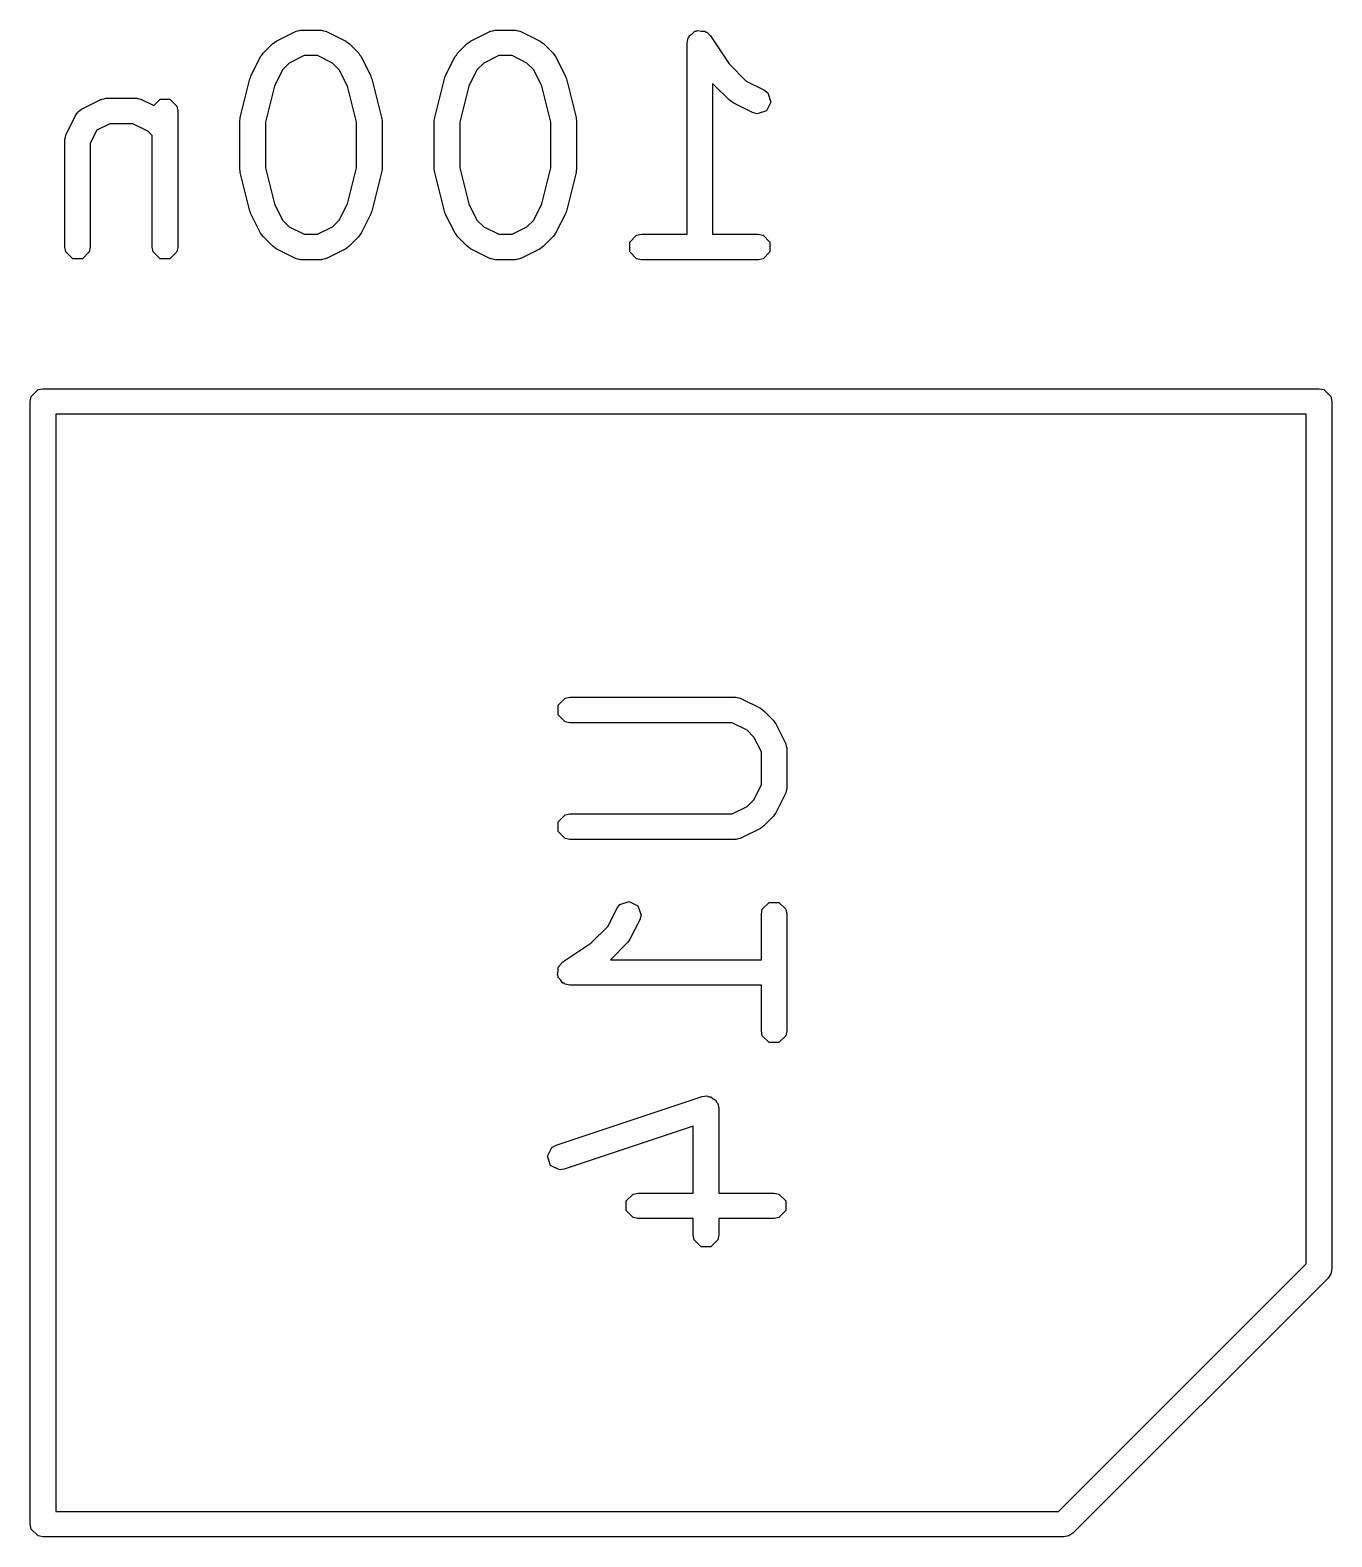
# Model space of a CAD drawing. Header units: inches. Extents: x 0.38 to 5.39, y 0.07 to 3.28.
# Drawn here: x 4.7337 to 4.9345, y 1.9626 to 2.1951 of the extents above; entities that cross this region are included whole.
import ezdxf

# ---------------------------------------------------------------- set-up
doc = ezdxf.new("R2010")
doc.units = ezdxf.units.IN
doc.header["$MEASUREMENT"] = 0
doc.layers.add('BLACK', color=250, linetype='CONTINUOUS')

msp = doc.modelspace()

# ---------------------------------------------------------------- linework, layer by layer
at = {"layer": 'BLACK', "linetype": 'CONTINUOUS'}
for p, q in [((4.77163, 2.19341), (4.77463, 2.19491)), ((4.77463, 2.19491), (4.77472, 2.19494)), ((4.77472, 2.19494), (4.77475, 2.19497)), ((4.77475, 2.19497), (4.77506, 2.19503)), ((4.77506, 2.19503), (4.77537, 2.19512)), ((4.77537, 2.19512), (4.77541, 2.1951)), ((4.77541, 2.1951), (4.77551, 2.19512)), ((4.77551, 2.19512), (4.77851, 2.19512)), ((4.77851, 2.19512), (4.7786, 2.1951)), ((4.7786, 2.1951), (4.77865, 2.19512)), ((4.77865, 2.19512), (4.77895, 2.19503)), ((4.77895, 2.19503), (4.77926, 2.19497)), ((4.77926, 2.19497), (4.77929, 2.19494)), ((4.77929, 2.19494), (4.77939, 2.19491)), ((4.77939, 2.19491), (4.78239, 2.19341)), ((4.80162, 2.19341), (4.80462, 2.19491)), ((4.80462, 2.19491), (4.80472, 2.19494)), ((4.80472, 2.19494), (4.80475, 2.19497)), ((4.80475, 2.19497), (4.80506, 2.19503)), ((4.80506, 2.19503), (4.80536, 2.19512)), ((4.80536, 2.19512), (4.80541, 2.1951)), ((4.80541, 2.1951), (4.8055, 2.19512)), ((4.8055, 2.19512), (4.8085, 2.19512)), ((4.8085, 2.19512), (4.8086, 2.1951)), ((4.8086, 2.1951), (4.80864, 2.19512)), ((4.80864, 2.19512), (4.80895, 2.19503)), ((4.80895, 2.19503), (4.80926, 2.19497)), ((4.80926, 2.19497), (4.80929, 2.19494)), ((4.80929, 2.19494), (4.80938, 2.19491)), ((4.80938, 2.19491), (4.81238, 2.19341)), ((4.83584, 2.19457), (4.83625, 2.19497)), ((4.83625, 2.19497), (4.83645, 2.19497)), ((4.83645, 2.19497), (4.83662, 2.19508)), ((4.83662, 2.19508), (4.83718, 2.19497)), ((4.83718, 2.19497), (4.83775, 2.19497)), ((4.83775, 2.19497), (4.8379, 2.19483)), ((4.8379, 2.19483), (4.8381, 2.19479)), ((4.8381, 2.19479), (4.83864, 2.19425)), ((4.76962, 2.19155), (4.77112, 2.19305)), ((4.77112, 2.19305), (4.77138, 2.19322)), ((4.77138, 2.19322), (4.77163, 2.19341)), ((4.78239, 2.19341), (4.78264, 2.19322)), ((4.78264, 2.19322), (4.7829, 2.19305)), ((4.7829, 2.19305), (4.7844, 2.19155)), ((4.79961, 2.19155), (4.80111, 2.19305)), ((4.80111, 2.19305), (4.80138, 2.19322)), ((4.80138, 2.19322), (4.80162, 2.19341)), ((4.81238, 2.19341), (4.81263, 2.19322)), ((4.81263, 2.19322), (4.8129, 2.19305)), ((4.8129, 2.19305), (4.8144, 2.19155)), ((4.83503, 2.19315), (4.83518, 2.19391)), ((4.83503, 2.16363), (4.83503, 2.19315)), ((4.83518, 2.19391), (4.83533, 2.19405)), ((4.83533, 2.19405), (4.83536, 2.19425)), ((4.83536, 2.19425), (4.83584, 2.19457)), ((4.83864, 2.19425), (4.84153, 2.18991)), ((4.76775, 2.18803), (4.76925, 2.19103)), ((4.76925, 2.19103), (4.76944, 2.19128)), ((4.76944, 2.19128), (4.76962, 2.19155)), ((4.77367, 2.19004), (4.77263, 2.18899)), ((4.77597, 2.19119), (4.77367, 2.19004)), ((4.77804, 2.19119), (4.77597, 2.19119)), ((4.78034, 2.19004), (4.77804, 2.19119)), ((4.78139, 2.18899), (4.78034, 2.19004)), ((4.7844, 2.19155), (4.78457, 2.19128)), ((4.78457, 2.19128), (4.78477, 2.19103)), ((4.78477, 2.19103), (4.78627, 2.18803)), ((4.79774, 2.18803), (4.79924, 2.19103)), ((4.79924, 2.19103), (4.79944, 2.19128)), ((4.79944, 2.19128), (4.79961, 2.19155)), ((4.80367, 2.19004), (4.80262, 2.18899)), ((4.80597, 2.19119), (4.80367, 2.19004)), ((4.80804, 2.19119), (4.80597, 2.19119)), ((4.81034, 2.19004), (4.80804, 2.19119)), ((4.81139, 2.18899), (4.81034, 2.19004)), ((4.8144, 2.19155), (4.81457, 2.19128)), ((4.81457, 2.19128), (4.81476, 2.19103)), ((4.81476, 2.19103), (4.81626, 2.18803)), ((4.7676, 2.18763), (4.76769, 2.18783)), ((4.76769, 2.18783), (4.76775, 2.18803)), ((4.77263, 2.18899), (4.77137, 2.18647)), ((4.78265, 2.18647), (4.78139, 2.18899)), ((4.78627, 2.18803), (4.78632, 2.18783)), ((4.78632, 2.18783), (4.78642, 2.18763)), ((4.7976, 2.18763), (4.79769, 2.18783)), ((4.79769, 2.18783), (4.79774, 2.18803)), ((4.80262, 2.18899), (4.80136, 2.18647)), ((4.81265, 2.18647), (4.81139, 2.18899)), ((4.81626, 2.18803), (4.81632, 2.18783)), ((4.81632, 2.18783), (4.81641, 2.18763)), ((4.84153, 2.18991), (4.84417, 2.18727)), ((4.7661, 2.18163), (4.7676, 2.18763)), ((4.77137, 2.18647), (4.76998, 2.18091)), ((4.78404, 2.18091), (4.78265, 2.18647)), ((4.78642, 2.18763), (4.78792, 2.18163)), ((4.7961, 2.18163), (4.7976, 2.18763)), ((4.80136, 2.18647), (4.79997, 2.18091)), ((4.81403, 2.18091), (4.81265, 2.18647)), ((4.81641, 2.18763), (4.81791, 2.18163)), ((4.84161, 2.18426), (4.83897, 2.1869)), ((4.83897, 2.1869), (4.83897, 2.16363)), ((4.84417, 2.18727), (4.84688, 2.18592)), ((4.84688, 2.18592), (4.84749, 2.18544)), ((4.84749, 2.18544), (4.84796, 2.18402)), ((4.74163, 2.18292), (4.74463, 2.18442)), ((4.74463, 2.18442), (4.74473, 2.18444)), ((4.74473, 2.18444), (4.74476, 2.18447)), ((4.74476, 2.18447), (4.74507, 2.18454)), ((4.74507, 2.18454), (4.74537, 2.18462)), ((4.74537, 2.18462), (4.74542, 2.1846)), ((4.74542, 2.1846), (4.74551, 2.18462)), ((4.74551, 2.18462), (4.75001, 2.18462)), ((4.75001, 2.18462), (4.75011, 2.1846)), ((4.75011, 2.1846), (4.75015, 2.18462)), ((4.75015, 2.18462), (4.75045, 2.18454)), ((4.75045, 2.18454), (4.75076, 2.18447)), ((4.75076, 2.18447), (4.7508, 2.18444)), ((4.7508, 2.18444), (4.75089, 2.18442)), ((4.75089, 2.18442), (4.75276, 2.18348)), ((4.75276, 2.18348), (4.75376, 2.18447)), ((4.75376, 2.18447), (4.75526, 2.18447)), ((4.75526, 2.18447), (4.75633, 2.18341)), ((4.75633, 2.18341), (4.75648, 2.18266)), ((4.84187, 2.18409), (4.84161, 2.18426)), ((4.84212, 2.18389), (4.84187, 2.18409)), ((4.84512, 2.18239), (4.84212, 2.18389)), ((4.84796, 2.18402), (4.84729, 2.18267)), ((4.73925, 2.17904), (4.74075, 2.18204)), ((4.74075, 2.18204), (4.74099, 2.18235)), ((4.74099, 2.18235), (4.74102, 2.18244)), ((4.74102, 2.18244), (4.74114, 2.18253)), ((4.74114, 2.18253), (4.74122, 2.18264)), ((4.74122, 2.18264), (4.74132, 2.18268)), ((4.74132, 2.18268), (4.74163, 2.18292)), ((4.75648, 2.18266), (4.75648, 2.16166)), ((4.76604, 2.18116), (4.76609, 2.18139)), ((4.76604, 2.17366), (4.76604, 2.18116)), ((4.76609, 2.18139), (4.7661, 2.18163)), ((4.76998, 2.18091), (4.76998, 2.1739)), ((4.78404, 2.1739), (4.78404, 2.18091)), ((4.78792, 2.18163), (4.78793, 2.18139)), ((4.78793, 2.18139), (4.78798, 2.18116)), ((4.78798, 2.18116), (4.78798, 2.17366)), ((4.79604, 2.18116), (4.79608, 2.18139)), ((4.79604, 2.17366), (4.79604, 2.18116)), ((4.79608, 2.18139), (4.7961, 2.18163)), ((4.79997, 2.18091), (4.79997, 2.1739)), ((4.81403, 2.1739), (4.81403, 2.18091)), ((4.81791, 2.18163), (4.81792, 2.18139)), ((4.81792, 2.18139), (4.81797, 2.18116)), ((4.81797, 2.18116), (4.81797, 2.17366)), ((4.84586, 2.18219), (4.84512, 2.18239)), ((4.84729, 2.18267), (4.84586, 2.18219)), ((4.73905, 2.1783), (4.73913, 2.1786)), ((4.73913, 2.1786), (4.73919, 2.17891)), ((4.73919, 2.17891), (4.73923, 2.17894)), ((4.73923, 2.17894), (4.73925, 2.17904)), ((4.74398, 2.17969), (4.74298, 2.17769)), ((4.74598, 2.18069), (4.74398, 2.17969)), ((4.74955, 2.18069), (4.74598, 2.18069)), ((4.75184, 2.17954), (4.74955, 2.18069)), ((4.75254, 2.17884), (4.75184, 2.17954)), ((4.75254, 2.16166), (4.75254, 2.17884)), ((4.73904, 2.17816), (4.73906, 2.17825)), ((4.73904, 2.16166), (4.73904, 2.17816)), ((4.73906, 2.17825), (4.73905, 2.1783)), ((4.74298, 2.17769), (4.74298, 2.16166)), ((4.76998, 2.1739), (4.77137, 2.16834)), ((4.78265, 2.16834), (4.78404, 2.1739)), ((4.79997, 2.1739), (4.80136, 2.16834)), ((4.81265, 2.16834), (4.81403, 2.1739)), ((4.76609, 2.17342), (4.76604, 2.17366)), ((4.7661, 2.17318), (4.76609, 2.17342)), ((4.7676, 2.16718), (4.7661, 2.17318)), ((4.78792, 2.17318), (4.78642, 2.16718)), ((4.78793, 2.17342), (4.78792, 2.17318)), ((4.78798, 2.17366), (4.78793, 2.17342)), ((4.79608, 2.17342), (4.79604, 2.17366)), ((4.7961, 2.17318), (4.79608, 2.17342)), ((4.7976, 2.16718), (4.7961, 2.17318)), ((4.81791, 2.17318), (4.81641, 2.16718)), ((4.81792, 2.17342), (4.81791, 2.17318)), ((4.81797, 2.17366), (4.81792, 2.17342)), ((4.76769, 2.16698), (4.7676, 2.16718)), ((4.76775, 2.16678), (4.76769, 2.16698)), ((4.76925, 2.16378), (4.76775, 2.16678)), ((4.77137, 2.16834), (4.77263, 2.16582)), ((4.78139, 2.16582), (4.78265, 2.16834)), ((4.78627, 2.16678), (4.78477, 2.16378)), ((4.78632, 2.16698), (4.78627, 2.16678)), ((4.78642, 2.16718), (4.78632, 2.16698)), ((4.79769, 2.16698), (4.7976, 2.16718)), ((4.79774, 2.16678), (4.79769, 2.16698)), ((4.79924, 2.16378), (4.79774, 2.16678)), ((4.80136, 2.16834), (4.80262, 2.16582)), ((4.81139, 2.16582), (4.81265, 2.16834)), ((4.81626, 2.16678), (4.81476, 2.16378)), ((4.81632, 2.16698), (4.81626, 2.16678)), ((4.81641, 2.16718), (4.81632, 2.16698)), ((4.77263, 2.16582), (4.77367, 2.16478)), ((4.77367, 2.16478), (4.77597, 2.16363)), ((4.77804, 2.16363), (4.78034, 2.16478)), ((4.78034, 2.16478), (4.78139, 2.16582)), ((4.80262, 2.16582), (4.80367, 2.16478)), ((4.80367, 2.16478), (4.80597, 2.16363)), ((4.80804, 2.16363), (4.81034, 2.16478)), ((4.81034, 2.16478), (4.81139, 2.16582)), ((4.76944, 2.16353), (4.76925, 2.16378)), ((4.76962, 2.16327), (4.76944, 2.16353)), ((4.77112, 2.16177), (4.76962, 2.16327)), ((4.77597, 2.16363), (4.77804, 2.16363)), ((4.7844, 2.16327), (4.7829, 2.16177)), ((4.78457, 2.16353), (4.7844, 2.16327)), ((4.78477, 2.16378), (4.78457, 2.16353)), ((4.79944, 2.16353), (4.79924, 2.16378)), ((4.79961, 2.16327), (4.79944, 2.16353)), ((4.80111, 2.16177), (4.79961, 2.16327)), ((4.80597, 2.16363), (4.80804, 2.16363)), ((4.8144, 2.16327), (4.8129, 2.16177)), ((4.81457, 2.16353), (4.8144, 2.16327)), ((4.81476, 2.16378), (4.81457, 2.16353)), ((4.82618, 2.16241), (4.82725, 2.16348)), ((4.82618, 2.1609), (4.82618, 2.16241)), ((4.82725, 2.16348), (4.828, 2.16363)), ((4.828, 2.16363), (4.83503, 2.16363)), ((4.83897, 2.16363), (4.846, 2.16363)), ((4.846, 2.16363), (4.84675, 2.16348)), ((4.84675, 2.16348), (4.84782, 2.16241)), ((4.84782, 2.16241), (4.84782, 2.1609)), ((4.73919, 2.1609), (4.73904, 2.16166)), ((4.74026, 2.15984), (4.73919, 2.1609)), ((4.74177, 2.15984), (4.74026, 2.15984)), ((4.74283, 2.1609), (4.74177, 2.15984)), ((4.74298, 2.16166), (4.74283, 2.1609)), ((4.75269, 2.1609), (4.75254, 2.16166)), ((4.75376, 2.15984), (4.75269, 2.1609)), ((4.75526, 2.15984), (4.75376, 2.15984)), ((4.75633, 2.1609), (4.75526, 2.15984)), ((4.75648, 2.16166), (4.75633, 2.1609)), ((4.77138, 2.16159), (4.77112, 2.16177)), ((4.77163, 2.1614), (4.77138, 2.16159)), ((4.77463, 2.1599), (4.77163, 2.1614)), ((4.77472, 2.15987), (4.77463, 2.1599)), ((4.77475, 2.15984), (4.77472, 2.15987)), ((4.77506, 2.15978), (4.77475, 2.15984)), ((4.77926, 2.15984), (4.77895, 2.15978)), ((4.77929, 2.15987), (4.77926, 2.15984)), ((4.77939, 2.1599), (4.77929, 2.15987)), ((4.78239, 2.1614), (4.77939, 2.1599)), ((4.78264, 2.16159), (4.78239, 2.1614)), ((4.7829, 2.16177), (4.78264, 2.16159)), ((4.80138, 2.16159), (4.80111, 2.16177)), ((4.80162, 2.1614), (4.80138, 2.16159)), ((4.80462, 2.1599), (4.80162, 2.1614)), ((4.80472, 2.15987), (4.80462, 2.1599)), ((4.80475, 2.15984), (4.80472, 2.15987)), ((4.80506, 2.15978), (4.80475, 2.15984)), ((4.80926, 2.15984), (4.80895, 2.15978)), ((4.80929, 2.15987), (4.80926, 2.15984)), ((4.80938, 2.1599), (4.80929, 2.15987)), ((4.81238, 2.1614), (4.80938, 2.1599)), ((4.81263, 2.16159), (4.81238, 2.1614)), ((4.8129, 2.16177), (4.81263, 2.16159)), ((4.82725, 2.15984), (4.82618, 2.1609)), ((4.828, 2.15969), (4.82725, 2.15984)), ((4.84675, 2.15984), (4.846, 2.15969)), ((4.84782, 2.1609), (4.84675, 2.15984)), ((4.77537, 2.15969), (4.77506, 2.15978)), ((4.77541, 2.15971), (4.77537, 2.15969)), ((4.77551, 2.15969), (4.77541, 2.15971)), ((4.77851, 2.15969), (4.77551, 2.15969)), ((4.7786, 2.15971), (4.77851, 2.15969)), ((4.77865, 2.15969), (4.7786, 2.15971)), ((4.77895, 2.15978), (4.77865, 2.15969)), ((4.80536, 2.15969), (4.80506, 2.15978)), ((4.80541, 2.15971), (4.80536, 2.15969)), ((4.8055, 2.15969), (4.80541, 2.15971)), ((4.8085, 2.15969), (4.8055, 2.15969)), ((4.8086, 2.15971), (4.8085, 2.15969)), ((4.80864, 2.15969), (4.8086, 2.15971)), ((4.80895, 2.15978), (4.80864, 2.15969)), ((4.846, 2.15969), (4.828, 2.15969)), ((4.73385, 2.13859), (4.73492, 2.13965)), ((4.73492, 2.13965), (4.73567, 2.1398)), ((4.73567, 2.1398), (4.93252, 2.1398)), ((4.93252, 2.1398), (4.93327, 2.13965)), ((4.93327, 2.13965), (4.93434, 2.13859)), ((4.7337, 2.13783), (4.73385, 2.13859)), ((4.7337, 1.96461), (4.7337, 2.13783)), ((4.93434, 2.13859), (4.93449, 2.13783)), ((4.93449, 2.13783), (4.93449, 2.00398)), ((4.73764, 2.13587), (4.73764, 1.96657)), ((4.93055, 2.13587), (4.73764, 2.13587)), ((4.93055, 2.00479), (4.93055, 2.13587)), ((4.81515, 2.09097), (4.81621, 2.09203)), ((4.81515, 2.08946), (4.81515, 2.09097)), ((4.81621, 2.09203), (4.81696, 2.09218)), ((4.81696, 2.09218), (4.84246, 2.09218)), ((4.84246, 2.09218), (4.84256, 2.09216)), ((4.84256, 2.09216), (4.8426, 2.09218)), ((4.8426, 2.09218), (4.8429, 2.0921)), ((4.8429, 2.0921), (4.84321, 2.09203)), ((4.84321, 2.09203), (4.84325, 2.092)), ((4.84325, 2.092), (4.84334, 2.09198)), ((4.84334, 2.09198), (4.84634, 2.09048)), ((4.84634, 2.09048), (4.84659, 2.09028)), ((4.84659, 2.09028), (4.84685, 2.09011)), ((4.84685, 2.09011), (4.84835, 2.08861)), ((4.81621, 2.0884), (4.81515, 2.08946)), ((4.81696, 2.08825), (4.81621, 2.0884)), ((4.842, 2.08825), (4.81696, 2.08825)), ((4.84429, 2.0871), (4.842, 2.08825)), ((4.84835, 2.08861), (4.84853, 2.08835)), ((4.84853, 2.08835), (4.84872, 2.0881)), ((4.84872, 2.0881), (4.85022, 2.0851)), ((4.84534, 2.08605), (4.84429, 2.0871)), ((4.84649, 2.08375), (4.84534, 2.08605)), ((4.84649, 2.07868), (4.84649, 2.08375)), ((4.85022, 2.0851), (4.85025, 2.085)), ((4.85025, 2.085), (4.85028, 2.08497)), ((4.85028, 2.08497), (4.85034, 2.08466)), ((4.85034, 2.08466), (4.85042, 2.08436)), ((4.85042, 2.08436), (4.85041, 2.08431)), ((4.85041, 2.08431), (4.85043, 2.08422)), ((4.85043, 2.08422), (4.85043, 2.07822)), ((4.84534, 2.07638), (4.84649, 2.07868)), ((4.84429, 2.07534), (4.84534, 2.07638)), ((4.85022, 2.07734), (4.84872, 2.07434)), ((4.85025, 2.07743), (4.85022, 2.07734)), ((4.85028, 2.07746), (4.85025, 2.07743)), ((4.85034, 2.07777), (4.85028, 2.07746)), ((4.85042, 2.07808), (4.85034, 2.07777)), ((4.85043, 2.07822), (4.85041, 2.07812)), ((4.85041, 2.07812), (4.85042, 2.07808)), ((4.81515, 2.07297), (4.81621, 2.07404)), ((4.81621, 2.07404), (4.81696, 2.07419)), ((4.81696, 2.07419), (4.842, 2.07419)), ((4.842, 2.07419), (4.84429, 2.07534)), ((4.84835, 2.07383), (4.84685, 2.07233)), ((4.84853, 2.07409), (4.84835, 2.07383)), ((4.84872, 2.07434), (4.84853, 2.07409)), ((4.81515, 2.07146), (4.81515, 2.07297)), ((4.81621, 2.0704), (4.81515, 2.07146)), ((4.84634, 2.07196), (4.84334, 2.07046)), ((4.84659, 2.07215), (4.84634, 2.07196)), ((4.84685, 2.07233), (4.84659, 2.07215)), ((4.81696, 2.07025), (4.81621, 2.0704)), ((4.84246, 2.07025), (4.81696, 2.07025)), ((4.84256, 2.07027), (4.84246, 2.07025)), ((4.8426, 2.07025), (4.84256, 2.07027)), ((4.8429, 2.07034), (4.8426, 2.07025)), ((4.84321, 2.0704), (4.8429, 2.07034)), ((4.84325, 2.07043), (4.84321, 2.0704)), ((4.84334, 2.07046), (4.84325, 2.07043)), ((4.8242, 2.0596), (4.82467, 2.06021)), ((4.82467, 2.06021), (4.8261, 2.06068)), ((4.8261, 2.06068), (4.82745, 2.06001)), ((4.82745, 2.06001), (4.82793, 2.05858)), ((4.84664, 2.05947), (4.84771, 2.06054)), ((4.84771, 2.06054), (4.84921, 2.06054)), ((4.84921, 2.06054), (4.85028, 2.05947)), ((4.82285, 2.05689), (4.8242, 2.0596)), ((4.82772, 2.05784), (4.82622, 2.05484)), ((4.82793, 2.05858), (4.82772, 2.05784)), ((4.84649, 2.05872), (4.84664, 2.05947)), ((4.84649, 2.05169), (4.84649, 2.05872)), ((4.85028, 2.05947), (4.85043, 2.05872)), ((4.85043, 2.05872), (4.85043, 2.04072)), ((4.82021, 2.05425), (4.82285, 2.05689)), ((4.81587, 2.05136), (4.82021, 2.05425)), ((4.82586, 2.05433), (4.82322, 2.05169)), ((4.82603, 2.05459), (4.82586, 2.05433)), ((4.82622, 2.05484), (4.82603, 2.05459)), ((4.81515, 2.05047), (4.81529, 2.05062)), ((4.81529, 2.05062), (4.81533, 2.05082)), ((4.81533, 2.05082), (4.81587, 2.05136)), ((4.82322, 2.05169), (4.84649, 2.05169)), ((4.81503, 2.04934), (4.81515, 2.0499)), ((4.81515, 2.04917), (4.81503, 2.04934)), ((4.81515, 2.0499), (4.81515, 2.05047)), ((4.81515, 2.04897), (4.81515, 2.04917)), ((4.81555, 2.04856), (4.81515, 2.04897)), ((4.81587, 2.04809), (4.81555, 2.04856)), ((4.81607, 2.04805), (4.81587, 2.04809)), ((4.81621, 2.0479), (4.81607, 2.04805)), ((4.81696, 2.04775), (4.81621, 2.0479)), ((4.84649, 2.04775), (4.81696, 2.04775)), ((4.84649, 2.04072), (4.84649, 2.04775)), ((4.84664, 2.03997), (4.84649, 2.04072)), ((4.84771, 2.0389), (4.84664, 2.03997)), ((4.84921, 2.0389), (4.84771, 2.0389)), ((4.85028, 2.03997), (4.84921, 2.0389)), ((4.85043, 2.04072), (4.85028, 2.03997)), ((4.81484, 2.02309), (4.83734, 2.03059)), ((4.83734, 2.03059), (4.8381, 2.03069)), ((4.8381, 2.03069), (4.83839, 2.03054)), ((4.83839, 2.03054), (4.83872, 2.03054)), ((4.83872, 2.03054), (4.83904, 2.03022)), ((4.83904, 2.03022), (4.83945, 2.03001)), ((4.83945, 2.03001), (4.83955, 2.02971)), ((4.83955, 2.02971), (4.83978, 2.02948)), ((4.83978, 2.02948), (4.83993, 2.02872)), ((4.83993, 2.02872), (4.83993, 2.01569)), ((4.83599, 2.02599), (4.81609, 2.01936)), ((4.83599, 2.01569), (4.83599, 2.02599)), ((4.8135, 2.02136), (4.81417, 2.02271)), ((4.81417, 2.02271), (4.81484, 2.02309)), ((4.81398, 2.01993), (4.8135, 2.02136)), ((4.81533, 2.01926), (4.81398, 2.01993)), ((4.81609, 2.01936), (4.81533, 2.01926)), ((4.82671, 2.01554), (4.82746, 2.01569)), ((4.82746, 2.01569), (4.83599, 2.01569)), ((4.83993, 2.01569), (4.84846, 2.01569)), ((4.84846, 2.01569), (4.84921, 2.01554)), ((4.82564, 2.01448), (4.82671, 2.01554)), ((4.82564, 2.01297), (4.82564, 2.01448)), ((4.84921, 2.01554), (4.85028, 2.01448)), ((4.85028, 2.01448), (4.85028, 2.01297)), ((4.82671, 2.01191), (4.82564, 2.01297)), ((4.82746, 2.01176), (4.82671, 2.01191)), ((4.83599, 2.01176), (4.82746, 2.01176)), ((4.83599, 2.00923), (4.83599, 2.01176)), ((4.84846, 2.01176), (4.83993, 2.01176)), ((4.83993, 2.01176), (4.83993, 2.00923)), ((4.84921, 2.01191), (4.84846, 2.01176)), ((4.85028, 2.01297), (4.84921, 2.01191)), ((4.83614, 2.00847), (4.83599, 2.00923)), ((4.83993, 2.00923), (4.83978, 2.00847)), ((4.83721, 2.00741), (4.83614, 2.00847)), ((4.83872, 2.00741), (4.83721, 2.00741)), ((4.83978, 2.00847), (4.83872, 2.00741)), ((4.89233, 1.96657), (4.93055, 2.00479)), ((4.93391, 2.00258), (4.89454, 1.96321)), ((4.93434, 2.00322), (4.93391, 2.00258)), ((4.93449, 2.00398), (4.93434, 2.00322)), ((4.73385, 1.96385), (4.7337, 1.96461)), ((4.73764, 1.96657), (4.89233, 1.96657)), ((4.73492, 1.96279), (4.73385, 1.96385)), ((4.73567, 1.96264), (4.73492, 1.96279)), ((4.89315, 1.96264), (4.73567, 1.96264)), ((4.8939, 1.96279), (4.89315, 1.96264)), ((4.89454, 1.96321), (4.8939, 1.96279))]:
    msp.add_line(p, q, dxfattribs=at)

doc.saveas('drawing.dxf')
